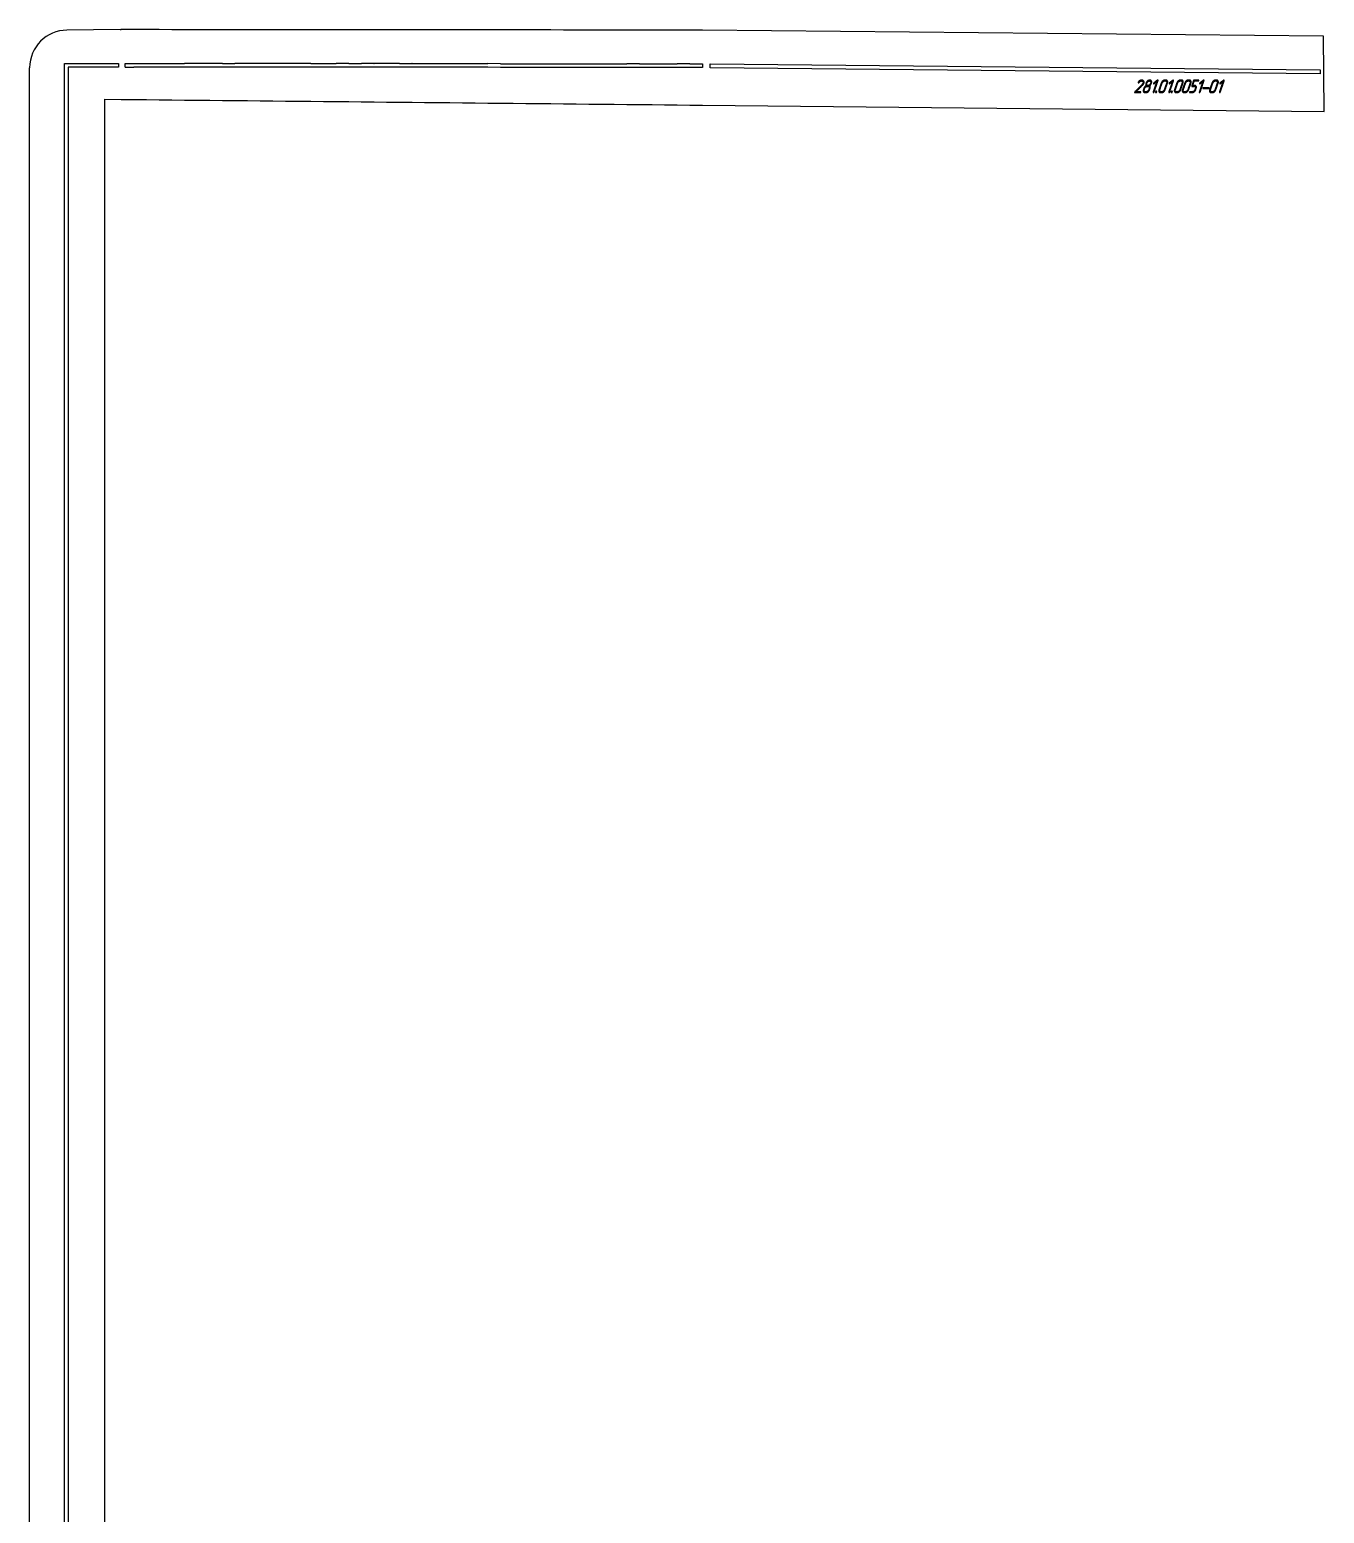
# Model space of a CAD drawing. Header units: millimetres. Extents: x 1096 to 2155, y -99 to 2271.
# Drawn here: x 1096 to 2130, y 1086 to 2271 of the extents above; entities that cross this region are included whole.
import ezdxf

# ---------------------------------------------------------------- set-up
doc = ezdxf.new("R2010")
doc.units = ezdxf.units.MM
doc.linetypes.add('K5LT_BASIC', pattern=[0])
doc.layers.add('Engraving', color=7, linetype='Continuous')

msp = doc.modelspace()

# ---------------------------------------------------------------- linework, layer by layer
at = {"color": 143, "linetype": 'K5LT_BASIC', "lineweight": 25, "true_color": 0x33acca}
for p, q in [((1168.4, 2270.6), (1125.7, 2270.2)), ((1168.4, 2270.6), (1169.1, 2270.6)), ((1169.1, 2270.6), (1169.2, 2270.6)), ((1169.2, 2270.6), (1169.2, 2270.6)), ((1179.2, 2270.6), (1169.2, 2270.6)), ((1179.3, 2270.6), (1179.2, 2270.6)), ((1189.3, 2270.6), (1179.3, 2270.6)), ((1189.4, 2270.6), (1189.3, 2270.6)), ((1199.4, 2270.6), (1189.4, 2270.6)), ((1199.5, 2270.6), (1199.4, 2270.6)), ((1209.5, 2270.5), (1199.5, 2270.6)), ((1209.6, 2270.5), (1209.5, 2270.5)), ((1219.6, 2270.5), (1209.6, 2270.5)), ((1219.7, 2270.5), (1219.6, 2270.5)), ((1229.7, 2270.5), (1219.7, 2270.5)), ((1229.7, 2270.5), (1229.7, 2270.5)), ((1239.8, 2270.5), (1229.7, 2270.5)), ((1239.8, 2270.5), (1239.8, 2270.5)), ((1249.9, 2270.5), (1239.8, 2270.5)), ((1249.9, 2270.5), (1249.9, 2270.5)), ((1260, 2270.5), (1249.9, 2270.5)), ((1270.1, 2270.5), (1260, 2270.5)), ((1260, 2270.5), (1260, 2270.5)), ((1280.2, 2270.5), (1270.1, 2270.5)), ((1270.1, 2270.5), (1270.1, 2270.5)), ((1290.3, 2270.5), (1280.2, 2270.5)), ((1280.2, 2270.5), (1280.2, 2270.5)), ((1300.4, 2270.5), (1290.3, 2270.5)), ((1290.3, 2270.5), (1290.3, 2270.5)), ((1300.4, 2270.5), (1300.4, 2270.5)), ((1310.5, 2270.5), (1300.4, 2270.5)), ((1320.5, 2270.5), (1310.5, 2270.5)), ((1310.5, 2270.5), (1310.5, 2270.5)), ((1320.6, 2270.5), (1320.5, 2270.5)), ((1330.6, 2270.5), (1320.6, 2270.5)), ((1330.7, 2270.5), (1330.6, 2270.5)), ((1340.7, 2270.5), (1330.7, 2270.5)), ((1340.8, 2270.5), (1340.7, 2270.5)), ((1350.8, 2270.5), (1340.8, 2270.5)), ((1350.9, 2270.5), (1350.8, 2270.5)), ((1360.9, 2270.5), (1350.9, 2270.5)), ((1361, 2270.5), (1360.9, 2270.5)), ((1371, 2270.4), (1361, 2270.5)), ((1371.1, 2270.4), (1371, 2270.4)), ((1381.1, 2270.4), (1371.1, 2270.4)), ((1381.2, 2270.4), (1381.1, 2270.4)), ((1391.2, 2270.4), (1381.2, 2270.4)), ((1391.3, 2270.4), (1391.2, 2270.4)), ((1401.3, 2270.4), (1391.3, 2270.4)), ((1401.4, 2270.4), (1401.3, 2270.4)), ((1411.4, 2270.4), (1401.4, 2270.4)), ((1421.5, 2270.4), (1411.4, 2270.4)), ((1411.4, 2270.4), (1411.4, 2270.4)), ((1421.5, 2270.4), (1421.5, 2270.4)), ((1431.6, 2270.4), (1421.5, 2270.4)), ((1441.7, 2270.4), (1431.6, 2270.4)), ((1431.6, 2270.4), (1431.6, 2270.4)), ((1441.7, 2270.4), (1441.7, 2270.4)), ((1451.8, 2270.4), (1441.7, 2270.4)), ((1451.8, 2270.4), (1451.8, 2270.4)), ((1461.9, 2270.4), (1451.8, 2270.4)), ((1472, 2270.4), (1461.9, 2270.4)), ((1461.9, 2270.4), (1461.9, 2270.4)), ((1472, 2270.4), (1472, 2270.4)), ((1482.1, 2270.4), (1472, 2270.4)), ((1482.1, 2270.4), (1482.1, 2270.4)), ((1492.2, 2270.4), (1482.1, 2270.4)), ((1492.2, 2270.4), (1492.2, 2270.4)), ((1502.3, 2270.4), (1492.2, 2270.4)), ((1512.3, 2270.4), (1502.3, 2270.4)), ((1502.3, 2270.4), (1502.3, 2270.4)), ((1512.4, 2270.4), (1512.3, 2270.4)), ((1522.4, 2270.3), (1512.4, 2270.4)), ((1522.5, 2270.3), (1522.4, 2270.3)), ((1532.5, 2270.3), (1522.5, 2270.3)), ((1532.6, 2270.3), (1532.5, 2270.3)), ((1542.6, 2270.3), (1532.6, 2270.3)), ((1542.7, 2270.3), (1542.6, 2270.3)), ((1552.7, 2270.3), (1542.7, 2270.3)), ((1552.8, 2270.3), (1552.7, 2270.3)), ((1562.8, 2270.3), (1552.8, 2270.3)), ((1562.9, 2270.3), (1562.8, 2270.3)), ((1572.9, 2270.3), (1562.9, 2270.3)), ((1573, 2270.3), (1572.9, 2270.3)), ((1583, 2270.3), (1573, 2270.3)), ((1583.1, 2270.3), (1583, 2270.3)), ((1593.1, 2270.3), (1583.1, 2270.3)), ((1603.2, 2270.3), (1593.1, 2270.3)), ((1593.1, 2270.3), (1593.1, 2270.3)), ((1613.3, 2270.3), (1603.2, 2270.3)), ((1603.2, 2270.3), (1603.2, 2270.3)), ((1623.4, 2270.3), (1613.3, 2270.3)), ((1613.3, 2270.3), (1613.3, 2270.3)), ((1633.5, 2270.3), (1623.4, 2270.3)), ((1623.4, 2270.3), (1623.4, 2270.3)), ((1633.5, 2270.3), (1633.5, 2270.3)), ((1633.5, 2270.3), (1633.5, 2270.3)), ((2129.4, 2265.3), (1633.5, 2270.3)), ((2129.8, 2235.3), (2129.4, 2265.3)), ((1096, -68.3), (1096, 2240.2)), ((2130.1, 2205.3), (2129.8, 2235.3)), ((1156, -33.8), (1156, 2215)), ((1156, 2215), (1169.1, 2214.9)), ((1169.1, 2214.9), (1169.2, 2214.9)), ((1169.2, 2214.9), (1179.2, 2214.8)), ((1179.2, 2214.8), (1179.3, 2214.8)), ((1179.3, 2214.8), (1189.3, 2214.7)), ((1189.3, 2214.7), (1189.4, 2214.7)), ((1189.4, 2214.7), (1199.4, 2214.6)), ((1199.4, 2214.6), (1199.5, 2214.6)), ((1199.5, 2214.6), (1209.5, 2214.5)), ((1209.5, 2214.5), (1209.6, 2214.5)), ((1209.6, 2214.5), (1219.6, 2214.4)), ((1219.6, 2214.4), (1219.7, 2214.4)), ((1219.7, 2214.4), (1229.7, 2214.3)), ((1229.7, 2214.3), (1229.7, 2214.3)), ((1229.7, 2214.3), (1239.8, 2214.2)), ((1239.8, 2214.2), (1249.9, 2214.1)), ((1239.8, 2214.2), (1239.8, 2214.2)), ((1249.9, 2214.1), (1249.9, 2214.1)), ((1249.9, 2214.1), (1260, 2214)), ((1260, 2214), (1270.1, 2213.9)), ((1260, 2214), (1260, 2214)), ((1270.1, 2213.9), (1270.1, 2213.9)), ((1270.1, 2213.9), (1280.2, 2213.8)), ((1280.2, 2213.8), (1280.2, 2213.8)), ((1280.2, 2213.8), (1290.3, 2213.7)), ((1290.3, 2213.7), (1290.3, 2213.7)), ((1290.3, 2213.7), (1300.4, 2213.6)), ((1300.4, 2213.6), (1310.5, 2213.5)), ((1300.4, 2213.6), (1300.4, 2213.6)), ((1310.5, 2213.5), (1310.5, 2213.5)), ((1310.5, 2213.5), (1320.5, 2213.4)), ((1320.5, 2213.4), (1320.6, 2213.4)), ((1320.6, 2213.4), (1330.6, 2213.3)), ((1330.6, 2213.3), (1330.7, 2213.3)), ((1330.7, 2213.3), (1340.7, 2213.2)), ((1340.7, 2213.2), (1340.8, 2213.2)), ((1340.8, 2213.2), (1350.8, 2213.1)), ((1350.8, 2213.1), (1350.9, 2213.1)), ((1350.9, 2213.1), (1360.9, 2213)), ((1360.9, 2213), (1361, 2213)), ((1361, 2213), (1371, 2212.9)), ((1371, 2212.9), (1371.1, 2212.9)), ((1371.1, 2212.9), (1381.1, 2212.8)), ((1381.1, 2212.8), (1381.2, 2212.8)), ((1381.2, 2212.8), (1391.2, 2212.7)), ((1391.2, 2212.7), (1391.3, 2212.7)), ((1391.3, 2212.7), (1401.3, 2212.6)), ((1401.3, 2212.6), (1401.4, 2212.6)), ((1401.4, 2212.6), (1411.4, 2212.5)), ((1411.4, 2212.5), (1421.5, 2212.4)), ((1411.4, 2212.5), (1411.4, 2212.5)), ((1421.5, 2212.4), (1431.6, 2212.3)), ((1421.5, 2212.4), (1421.5, 2212.4)), ((1431.6, 2212.3), (1441.7, 2212.2)), ((1431.6, 2212.3), (1431.6, 2212.3)), ((1441.7, 2212.2), (1451.8, 2212.1)), ((1441.7, 2212.2), (1441.7, 2212.2)), ((1451.8, 2212.1), (1451.8, 2212.1)), ((1451.8, 2212.1), (1461.9, 2212)), ((1461.9, 2212), (1472, 2211.9)), ((1461.9, 2212), (1461.9, 2212)), ((1472, 2211.9), (1482.1, 2211.8)), ((1472, 2211.9), (1472, 2211.9)), ((1482.1, 2211.8), (1492.2, 2211.7)), ((1482.1, 2211.8), (1482.1, 2211.8)), ((1492.2, 2211.7), (1492.2, 2211.7)), ((1492.2, 2211.7), (1502.3, 2211.6)), ((1502.3, 2211.6), (1512.3, 2211.5)), ((1502.3, 2211.6), (1502.3, 2211.6)), ((1512.3, 2211.5), (1512.4, 2211.5)), ((1512.4, 2211.5), (1522.4, 2211.4)), ((1522.4, 2211.4), (1522.5, 2211.4)), ((1522.5, 2211.4), (1532.5, 2211.3)), ((1532.5, 2211.3), (1532.6, 2211.3)), ((1532.6, 2211.3), (1542.6, 2211.2)), ((1542.6, 2211.2), (1542.7, 2211.2)), ((1542.7, 2211.2), (1552.7, 2211.1)), ((1552.7, 2211.1), (1552.8, 2211.1)), ((1552.8, 2211.1), (1562.8, 2211)), ((1562.8, 2211), (1562.9, 2211)), ((1562.9, 2211), (1572.9, 2210.9)), ((1572.9, 2210.9), (1573, 2210.9)), ((1573, 2210.9), (1583, 2210.8)), ((1583, 2210.8), (1583.1, 2210.8)), ((1583.1, 2210.8), (1593.1, 2210.7)), ((1593.1, 2210.7), (1593.1, 2210.7)), ((1593.1, 2210.7), (1603.2, 2210.6)), ((1603.2, 2210.6), (1603.2, 2210.6)), ((1603.2, 2210.6), (1613.3, 2210.5)), ((1613.3, 2210.5), (1613.3, 2210.5)), ((1613.3, 2210.5), (1623.4, 2210.4)), ((1623.4, 2210.4), (1633.5, 2210.3)), ((1623.4, 2210.4), (1623.4, 2210.4)), ((1633.5, 2210.3), (2130.1, 2205.3)), ((1633.5, 2210.3), (1633.5, 2210.3))]:
    msp.add_line(p, q, dxfattribs=at)
msp.add_ellipse((1126, 2240.2), major_axis=(0, 30), ratio=0.999997, start_param=0.008639, end_param=1.570796, dxfattribs=at)
at = {"layer": 'Engraving', "color": 143, "linetype": 'K5LT_BASIC', "lineweight": 25, "true_color": 0x33acca}
for p, q in [((1123.7, -71.7), (1123.7, 2243.6)), ((1123.7, 2243.6), (1167, 2243.5)), ((1167, 2240.5), (1126.7, 2240.6)), ((1126.7, 2240.6), (1126.7, -68.2)), ((1167, 2243.5), (1167, 2240.5)), ((1172.3, 2240.6), (1172.3, 2243.6)), ((1172.3, 2243.6), (1179.2, 2243.6)), ((1172.3, 2240.6), (1179.2, 2240.6)), ((1179.2, 2243.6), (1179.3, 2243.6)), ((1179.3, 2240.6), (1179.2, 2240.6)), ((1179.3, 2243.6), (1189.3, 2243.6)), ((1189.3, 2240.6), (1179.3, 2240.6)), ((1189.4, 2243.6), (1189.3, 2243.6)), ((1189.4, 2240.6), (1189.3, 2240.6)), ((1189.4, 2243.6), (1199.4, 2243.5)), ((1199.4, 2240.5), (1189.4, 2240.6)), ((1199.5, 2243.5), (1199.4, 2243.5)), ((1199.5, 2240.5), (1199.4, 2240.5)), ((1199.5, 2243.5), (1209.5, 2243.5)), ((1209.5, 2240.5), (1199.5, 2240.5)), ((1209.5, 2243.5), (1209.6, 2243.5)), ((1209.6, 2240.5), (1209.5, 2240.5)), ((1209.6, 2243.5), (1219.6, 2243.5)), ((1219.6, 2240.5), (1209.6, 2240.5)), ((1219.6, 2243.5), (1219.7, 2243.5)), ((1219.7, 2240.5), (1219.6, 2240.5)), ((1229.7, 2243.5), (1219.7, 2243.5)), ((1229.7, 2240.5), (1219.7, 2240.5)), ((1239.8, 2243.5), (1229.7, 2243.5)), ((1239.8, 2240.5), (1229.7, 2240.5)), ((1229.7, 2240.5), (1229.7, 2240.5)), ((1249.9, 2243.5), (1239.8, 2243.5)), ((1239.8, 2240.5), (1239.8, 2240.5)), ((1249.9, 2240.5), (1239.8, 2240.5)), ((1249.9, 2243.5), (1260, 2243.5)), ((1249.9, 2243.5), (1249.9, 2243.5)), ((1260, 2240.5), (1249.9, 2240.5)), ((1249.9, 2240.5), (1249.9, 2240.5)), ((1270.1, 2243.5), (1260, 2243.5)), ((1260, 2243.5), (1260, 2243.5)), ((1270.1, 2240.5), (1260, 2240.5)), ((1260, 2240.5), (1260, 2240.5)), ((1270.1, 2243.5), (1270.1, 2243.5)), ((1280.2, 2243.5), (1270.1, 2243.5)), ((1270.1, 2240.5), (1270.1, 2240.5)), ((1280.2, 2240.5), (1270.1, 2240.5)), ((1290.3, 2243.5), (1280.2, 2243.5)), ((1280.2, 2243.5), (1280.2, 2243.5)), ((1290.3, 2240.5), (1280.2, 2240.5)), ((1280.2, 2240.5), (1280.2, 2240.5)), ((1300.4, 2243.5), (1290.3, 2243.5)), ((1300.4, 2240.5), (1290.3, 2240.5)), ((1290.3, 2240.5), (1290.3, 2240.5)), ((1310.5, 2243.5), (1300.4, 2243.5)), ((1310.5, 2240.5), (1300.4, 2240.5)), ((1300.4, 2240.5), (1300.4, 2240.5)), ((1320.5, 2243.5), (1310.5, 2243.5)), ((1320.5, 2240.5), (1310.5, 2240.5)), ((1310.5, 2240.5), (1310.5, 2240.5)), ((1320.5, 2243.5), (1320.6, 2243.5)), ((1320.6, 2240.5), (1320.5, 2240.5)), ((1320.6, 2243.5), (1330.6, 2243.5)), ((1330.6, 2240.5), (1320.6, 2240.5)), ((1330.6, 2243.5), (1340.8, 2243.5)), ((1330.7, 2240.5), (1330.6, 2240.5)), ((1340.7, 2240.5), (1330.7, 2240.5)), ((1340.8, 2240.5), (1340.7, 2240.5)), ((1350.9, 2243.5), (1340.8, 2243.5)), ((1350.8, 2240.5), (1340.8, 2240.5)), ((1350.9, 2240.5), (1350.8, 2240.5)), ((1350.9, 2243.5), (1361, 2243.5)), ((1360.9, 2240.5), (1350.9, 2240.5)), ((1361, 2240.5), (1360.9, 2240.5)), ((1371, 2243.5), (1361, 2243.5)), ((1371, 2240.5), (1361, 2240.5)), ((1371, 2243.5), (1371.1, 2243.5)), ((1371.1, 2240.5), (1371, 2240.5)), ((1381.1, 2243.5), (1371.1, 2243.5)), ((1381.1, 2240.5), (1371.1, 2240.5)), ((1391.2, 2243.5), (1381.1, 2243.5)), ((1381.2, 2240.5), (1381.1, 2240.5)), ((1391.2, 2240.5), (1381.2, 2240.5)), ((1391.3, 2243.5), (1391.2, 2243.5)), ((1391.3, 2240.5), (1391.2, 2240.5)), ((1391.3, 2243.5), (1401.3, 2243.5)), ((1401.3, 2240.5), (1391.3, 2240.5)), ((1401.4, 2243.5), (1401.3, 2243.5)), ((1401.4, 2240.5), (1401.3, 2240.5)), ((1401.4, 2243.5), (1411.4, 2243.5)), ((1411.4, 2240.5), (1401.4, 2240.5)), ((1411.4, 2243.5), (1421.5, 2243.5)), ((1411.4, 2243.5), (1411.4, 2243.5)), ((1411.4, 2240.5), (1411.4, 2240.5)), ((1421.5, 2240.5), (1411.4, 2240.5)), ((1421.5, 2243.5), (1431.6, 2243.5)), ((1421.5, 2243.5), (1421.5, 2243.5)), ((1421.5, 2240.5), (1421.5, 2240.5)), ((1431.6, 2240.5), (1421.5, 2240.5)), ((1431.6, 2243.5), (1441.7, 2243.5)), ((1431.6, 2243.5), (1431.6, 2243.5)), ((1441.7, 2240.5), (1431.6, 2240.5)), ((1431.6, 2240.5), (1431.6, 2240.5)), ((1441.7, 2243.5), (1451.8, 2243.5)), ((1441.7, 2243.5), (1441.7, 2243.5)), ((1441.7, 2240.5), (1441.7, 2240.5)), ((1451.8, 2240.5), (1441.7, 2240.5)), ((1451.8, 2243.5), (1461.9, 2243.5)), ((1451.8, 2243.5), (1451.8, 2243.5)), ((1461.9, 2240.5), (1451.8, 2240.5)), ((1451.8, 2240.5), (1451.8, 2240.5)), ((1472, 2243.4), (1461.9, 2243.5)), ((1461.9, 2243.5), (1461.9, 2243.5)), ((1472, 2240.4), (1461.9, 2240.5)), ((1461.9, 2240.5), (1461.9, 2240.5)), ((1472, 2243.4), (1482.1, 2243.4)), ((1482.1, 2240.4), (1472, 2240.4)), ((1472, 2240.4), (1472, 2240.4)), ((1482.1, 2243.4), (1492.2, 2243.4)), ((1482.1, 2243.4), (1482.1, 2243.4)), ((1482.1, 2240.4), (1482.1, 2240.4)), ((1492.2, 2240.4), (1482.1, 2240.4)), ((1492.2, 2243.4), (1502.3, 2243.4)), ((1492.2, 2243.4), (1492.2, 2243.4)), ((1492.2, 2240.4), (1492.2, 2240.4)), ((1502.3, 2240.4), (1492.2, 2240.4)), ((1502.3, 2243.4), (1512.3, 2243.4)), ((1502.3, 2243.4), (1502.3, 2243.4)), ((1512.3, 2240.4), (1502.3, 2240.4)), ((1502.3, 2240.4), (1502.3, 2240.4)), ((1512.4, 2243.4), (1512.3, 2243.4)), ((1512.4, 2240.4), (1512.3, 2240.4)), ((1512.4, 2243.4), (1522.4, 2243.4)), ((1522.4, 2240.4), (1512.4, 2240.4)), ((1522.4, 2243.4), (1522.5, 2243.4)), ((1522.5, 2240.4), (1522.4, 2240.4)), ((1522.5, 2243.4), (1532.5, 2243.4)), ((1532.5, 2240.4), (1522.5, 2240.4)), ((1532.6, 2243.4), (1532.5, 2243.4)), ((1532.6, 2240.4), (1532.5, 2240.4)), ((1532.6, 2243.4), (1542.6, 2243.4)), ((1542.6, 2240.4), (1532.6, 2240.4)), ((1542.7, 2243.4), (1542.6, 2243.4)), ((1542.7, 2240.4), (1542.6, 2240.4)), ((1542.7, 2243.4), (1552.7, 2243.4)), ((1552.7, 2240.4), (1542.7, 2240.4)), ((1552.8, 2243.4), (1552.7, 2243.4)), ((1552.8, 2240.4), (1552.7, 2240.4)), ((1552.8, 2243.4), (1562.8, 2243.4)), ((1562.8, 2240.4), (1552.8, 2240.4)), ((1562.9, 2243.4), (1562.8, 2243.4)), ((1562.9, 2240.4), (1562.8, 2240.4)), ((1562.9, 2243.4), (1572.9, 2243.4)), ((1572.9, 2240.4), (1562.9, 2240.4)), ((1573, 2243.4), (1572.9, 2243.4)), ((1573, 2240.4), (1572.9, 2240.4)), ((1583.1, 2243.4), (1573, 2243.4)), ((1583.1, 2240.4), (1583, 2240.4)), ((1593.1, 2243.4), (1593.1, 2243.4)), ((1593.1, 2240.4), (1593.1, 2240.4)), ((1603.2, 2243.4), (1603.2, 2243.4)), ((1603.2, 2240.4), (1603.2, 2240.4)), ((1623.4, 2243.3), (1613.3, 2243.4)), ((1613.3, 2243.4), (1613.3, 2243.4)), ((1613.3, 2240.4), (1613.3, 2240.4)), ((1623.4, 2243.3), (1623.4, 2243.3)), ((1623.4, 2240.3), (1623.4, 2240.3)), ((1633.5, 2243.3), (1633.5, 2240.3)), ((1639.5, 2240.2), (1639.5, 2243.2)), ((1639.5, 2243.2), (2126.8, 2238.4)), ((2126.8, 2235.4), (1639.5, 2240.2)), ((2126.8, 2238.4), (2126.8, 2235.4))]:
    msp.add_line(p, q, dxfattribs=at)
for points, degree, knots in [([(1583, 2240.4), (1582.9, 2240.4), (1582.6, 2240.4), (1582.1, 2240.4), (1581.6, 2240.4), (1581.2, 2240.4), (1580.7, 2240.4), (1580.1, 2240.4), (1579.4, 2240.4), (1578.6, 2240.4), (1577.8, 2240.4), (1577, 2240.4), (1575.9, 2240.4), (1574.6, 2240.4), (1573.5, 2240.4), (1573, 2240.4)], 3, [0, 0, 0, 0, 0.0329026, 0.0658051, 0.0987077, 0.1316103, 0.1645129, 0.1974154, 0.2632206, 0.3211043, 0.3789881, 0.4368718, 0.4947556, 0.6105231, 0.7262906, 0.7262906, 0.7262906, 0.7262906]), ([(1583.1, 2243.4), (1583.2, 2243.4), (1583.5, 2243.4), (1584.1, 2243.4), (1584.8, 2243.4), (1585.7, 2243.4), (1586.9, 2243.4), (1588.3, 2243.4), (1589.6, 2243.4), (1590.7, 2243.4), (1591.5, 2243.4), (1592.3, 2243.4), (1592.8, 2243.4), (1593.1, 2243.4)], 3, [0, 0, 0, 0, 0.0334168, 0.0668336, 0.1336672, 0.2005009, 0.2673345, 0.3875748, 0.5078152, 0.5679354, 0.6280555, 0.6881757, 0.7482959, 0.7482959, 0.7482959, 0.7482959]), ([(1593.1, 2240.4), (1592.7, 2240.4), (1592, 2240.4), (1590.9, 2240.4), (1589.8, 2240.4), (1588.6, 2240.4), (1587.3, 2240.4), (1586.1, 2240.4), (1585.2, 2240.4), (1584.5, 2240.4), (1583.8, 2240.4), (1583.3, 2240.4), (1583.1, 2240.4)], 3, [0, 0, 0, 0, 0.0801728, 0.1603456, 0.2405184, 0.3206911, 0.4220989, 0.5235067, 0.5742106, 0.6249145, 0.6756184, 0.7263223, 0.7263223, 0.7263223, 0.7263223]), ([(1593.1, 2243.4), (1593.3, 2243.4), (1593.6, 2243.4), (1594, 2243.4), (1594.4, 2243.4), (1594.8, 2243.4), (1595.2, 2243.4), (1595.8, 2243.4), (1596.8, 2243.4), (1597.9, 2243.4), (1599, 2243.4), (1599.7, 2243.4), (1600.3, 2243.4), (1600.7, 2243.4), (1601.1, 2243.4), (1601.5, 2243.4), (1601.9, 2243.4), (1602.4, 2243.4), (1602.8, 2243.4), (1603.1, 2243.4), (1603.2, 2243.4)], 3, [0, 0, 0, 0, 0.0301815, 0.060363, 0.0905446, 0.1207261, 0.1509076, 0.1810891, 0.2414522, 0.3621783, 0.4225413, 0.4829043, 0.5132631, 0.5436218, 0.5739806, 0.6043393, 0.634698, 0.6650568, 0.6954155, 0.7257742, 0.7257742, 0.7257742, 0.7257742]), ([(1603.2, 2240.4), (1603.2, 2240.4), (1603.2, 2240.4), (1603.1, 2240.4), (1603, 2240.4), (1602.9, 2240.4), (1602.6, 2240.4), (1602, 2240.4), (1601.1, 2240.4), (1600.1, 2240.4), (1598.9, 2240.4), (1597.8, 2240.4), (1596.8, 2240.4), (1596.1, 2240.4), (1595.4, 2240.4), (1594.4, 2240.4), (1593.6, 2240.4), (1593.1, 2240.4)], 3, [0, 0, 0, 0, 0.0022703, 0.0045405, 0.009081, 0.0181621, 0.0363242, 0.0726483, 0.1452967, 0.217945, 0.2905934, 0.3939722, 0.4456616, 0.497351, 0.5490404, 0.6007298, 0.7041087, 0.7041087, 0.7041087, 0.7041087]), ([(1603.2, 2243.4), (1603.3, 2243.4), (1603.4, 2243.4), (1603.6, 2243.4), (1604, 2243.4), (1604.6, 2243.4), (1605.2, 2243.4), (1605.7, 2243.4), (1606.1, 2243.4), (1606.7, 2243.4), (1607.4, 2243.4), (1608.1, 2243.4), (1608.9, 2243.4), (1609.9, 2243.4), (1611, 2243.4), (1612.2, 2243.4), (1612.9, 2243.4), (1613.3, 2243.4)], 3, [0, 0, 0, 0, 0.0040647, 0.0224339, 0.0469002, 0.0958327, 0.1447652, 0.1692315, 0.1936977, 0.2421221, 0.2905466, 0.338971, 0.3873954, 0.4665711, 0.5457468, 0.6249224, 0.7040981, 0.7040981, 0.7040981, 0.7040981]), ([(1613.3, 2240.4), (1613.2, 2240.4), (1613, 2240.4), (1612.8, 2240.4), (1612.6, 2240.4), (1612.2, 2240.4), (1611.8, 2240.4), (1611.3, 2240.4), (1610.6, 2240.4), (1609.8, 2240.4), (1609.1, 2240.4), (1608.6, 2240.4), (1607.9, 2240.4), (1607.1, 2240.4), (1606.3, 2240.4), (1605.5, 2240.4), (1604.7, 2240.4), (1603.9, 2240.4), (1603.4, 2240.4), (1603.2, 2240.4)], 3, [0, 0, 0, 0, 0.0173998, 0.0347995, 0.0521993, 0.069599, 0.1043986, 0.1391981, 0.1971973, 0.2551965, 0.3131957, 0.3421953, 0.3711949, 0.4599568, 0.5043377, 0.5487186, 0.6374805, 0.6818614, 0.7262423, 0.7262423, 0.7262423, 0.7262423]), ([(1623.4, 2240.3), (1623.4, 2240.3), (1623.3, 2240.3), (1623.2, 2240.3), (1623.2, 2240.3), (1623.1, 2240.3), (1623, 2240.3), (1622.8, 2240.3), (1622.6, 2240.3), (1622.3, 2240.3), (1621.9, 2240.3), (1621.5, 2240.3), (1621.1, 2240.3), (1620.7, 2240.3), (1620.1, 2240.3), (1619.4, 2240.3), (1618.5, 2240.3), (1617.6, 2240.3), (1616.8, 2240.3), (1615.9, 2240.4), (1615.1, 2240.4), (1614.2, 2240.4), (1613.6, 2240.4), (1613.3, 2240.4)], 3, [0, 0, 0, 0, 0.0051883, 0.0103766, 0.0155649, 0.0207532, 0.0311298, 0.0415063, 0.0570712, 0.0726361, 0.1037659, 0.1348956, 0.1660254, 0.1971551, 0.2282849, 0.290528, 0.352771, 0.4150141, 0.4772571, 0.5395002, 0.6017432, 0.6639863, 0.7262293, 0.7262293, 0.7262293, 0.7262293]), ([(1623.4, 2243.3), (1623.5, 2243.3), (1623.6, 2243.3), (1623.7, 2243.3), (1623.9, 2243.3), (1624.1, 2243.3), (1624.3, 2243.3), (1624.7, 2243.3), (1625, 2243.3), (1625.4, 2243.3), (1625.7, 2243.3), (1626.1, 2243.3), (1626.6, 2243.3), (1627.1, 2243.3), (1627.5, 2243.3), (1628, 2243.3), (1628.4, 2243.3), (1628.9, 2243.3), (1629.3, 2243.3), (1629.8, 2243.3), (1630.2, 2243.3), (1630.7, 2243.3), (1631.1, 2243.3), (1631.4, 2243.3), (1631.7, 2243.3), (1632, 2243.3), (1632.4, 2243.3), (1632.8, 2243.3), (1633.1, 2243.3), (1633.4, 2243.3), (1633.5, 2243.3)], 3, [0, 0, 0, 0, 0.0108363, 0.0216726, 0.0325088, 0.0433451, 0.0650177, 0.0866903, 0.1228112, 0.1408717, 0.1589322, 0.1950531, 0.231174, 0.2634938, 0.2958136, 0.3281334, 0.3604531, 0.3927729, 0.4250927, 0.4574124, 0.4897322, 0.5232434, 0.5567545, 0.5735101, 0.5902657, 0.6237768, 0.6496527, 0.6755286, 0.7014044, 0.7272803, 0.7272803, 0.7272803, 0.7272803]), ([(1633.5, 2240.3), (1633.4, 2240.3), (1633.3, 2240.3), (1633, 2240.3), (1632.7, 2240.3), (1632.4, 2240.3), (1632.2, 2240.3), (1631.9, 2240.3), (1631.7, 2240.3), (1631.4, 2240.3), (1631.1, 2240.3), (1631, 2240.3), (1630.8, 2240.3), (1630.5, 2240.3), (1630.1, 2240.3), (1629.7, 2240.3), (1629.3, 2240.3), (1629, 2240.3), (1628.7, 2240.3), (1628.4, 2240.3), (1628.1, 2240.3), (1627.8, 2240.3), (1627.3, 2240.3), (1626.7, 2240.3), (1626.2, 2240.3), (1625.6, 2240.3), (1625.1, 2240.3), (1624.5, 2240.3), (1624, 2240.3), (1623.6, 2240.3), (1623.4, 2240.3)], 3, [0, 0, 0, 0, 0.0164654, 0.0329308, 0.0658616, 0.082327, 0.0987924, 0.1152578, 0.1317231, 0.1604184, 0.1747661, 0.1891137, 0.2034613, 0.217809, 0.2465042, 0.2900266, 0.3117878, 0.333549, 0.3553102, 0.3770714, 0.3988326, 0.4205938, 0.4616846, 0.5027754, 0.5438662, 0.5849569, 0.6260477, 0.6671385, 0.7082292, 0.74932, 0.74932, 0.74932, 0.74932]), ([(1983.1, 2220.3), (1980.9, 2220.3), (1978.8, 2220.3), (1978.7, 2220.3), (1978.6, 2220.4), (1978.5, 2220.6), (1978.6, 2220.7), (1978.6, 2220.8), (1978.7, 2220.9), (1981.7, 2223.8), (1984.6, 2226.8), (1984.7, 2226.9), (1984.8, 2227.1), (1984.9, 2227.2), (1985, 2227.3), (1985.2, 2227.6), (1985.3, 2227.8), (1985.5, 2228.6), (1985.1, 2229.1), (1985, 2229.3), (1984.7, 2229.4), (1984.4, 2229.6), (1984, 2229.6), (1983.5, 2229.6), (1983, 2229.3), (1982.5, 2229), (1982, 2228.3), (1981.9, 2228.2), (1981.8, 2228.2), (1981.7, 2228.1), (1981.6, 2228.1), (1981.4, 2228.1), (1981.4, 2228.2), (1981.3, 2228.3), (1981.3, 2228.5), (1981.4, 2228.5), (1981.4, 2228.6), (1982, 2229.5), (1982.8, 2229.9), (1983.5, 2230.3), (1984.2, 2230.3), (1985.2, 2230.3), (1985.8, 2229.6), (1986.4, 2228.9), (1986, 2227.8), (1985.9, 2227.5), (1985.7, 2227.2), (1985.5, 2226.8), (1985.1, 2226.4), (1982.4, 2223.7), (1979.7, 2221), (1981.5, 2221), (1983.3, 2221), (1983.4, 2221), (1983.5, 2220.9), (1983.6, 2220.8), (1983.5, 2220.7), (1983.5, 2220.6), (1983.4, 2220.4), (1983.2, 2220.3), (1983.1, 2220.3)], 2, [0, 0, 0, 3.047826, 3.047826, 3.226196, 3.226196, 3.425035, 3.425035, 3.570989, 3.570989, 9.561221, 9.561221, 9.825724, 9.825724, 10.050668, 10.050668, 10.473601, 10.473601, 11.396415, 11.396415, 11.832946, 11.832946, 12.317549, 12.317549, 13.072233, 13.072233, 14.062635, 14.062635, 14.240973, 14.240973, 14.40613, 14.40613, 14.588981, 14.588981, 14.779051, 14.779051, 14.881829, 14.881829, 16.249197, 16.249197, 17.325971, 17.325971, 18.610175, 18.610175, 19.935785, 19.935785, 20.483021, 20.483021, 21.195978, 21.195978, 26.62229, 26.62229, 29.191003, 29.191003, 29.365522, 29.365522, 29.547183, 29.547183, 29.763638, 29.763638, 30, 30, 30]), ([(1990.5, 2222.5), (1990.2, 2221.6), (1989.4, 2220.9), (1988.5, 2220.3), (1987.6, 2220.3), (1987.3, 2220.3), (1986.9, 2220.3), (1986.1, 2220.3), (1985.7, 2220.9), (1985.2, 2221.6), (1985.5, 2222.5), (1985.8, 2223.2), (1986, 2223.9), (1986.2, 2224.4), (1986.7, 2224.9), (1987.1, 2225.4), (1987.8, 2225.8), (1987.5, 2226.1), (1987.5, 2226.5), (1987.4, 2226.9), (1987.6, 2227.4), (1987.7, 2227.8), (1987.8, 2228.2), (1988.1, 2229), (1988.9, 2229.7), (1989.4, 2230), (1989.8, 2230.1), (1990, 2230.2), (1990.2, 2230.2), (1990.3, 2230.3), (1990.4, 2230.3), (1990.6, 2230.3), (1990.7, 2230.3), (1991.5, 2230.3), (1992, 2229.7), (1992.2, 2229.4), (1992.2, 2229), (1992.2, 2228.8), (1992.2, 2228.6), (1992.2, 2228.5), (1992.2, 2228.4), (1992.1, 2228.3), (1992.1, 2228.1), (1992, 2227.8), (1991.8, 2227.4), (1991.7, 2226.9), (1991.3, 2226.5), (1991, 2226.1), (1990.5, 2225.8), (1990.9, 2225.5), (1991, 2225), (1991.2, 2224.5), (1991, 2223.9), (1990.7, 2223.2), (1990.5, 2222.5)], 2, [0, 0, 0, 1.873598, 1.873598, 3.69261, 3.69261, 4.386884, 4.386884, 5.818535, 5.818535, 7.364988, 7.364988, 8.831065, 8.831065, 10.043454, 10.043454, 11.431214, 11.431214, 12.22177, 12.22177, 13.14885, 13.14885, 13.899491, 13.899491, 15.762312, 15.762312, 16.708293, 16.708293, 17.125443, 17.125443, 17.362221, 17.362221, 17.577677, 17.577677, 19.055802, 19.055802, 19.771228, 19.771228, 20.139764, 20.139764, 20.365597, 20.365597, 20.592941, 20.592941, 21.340886, 21.340886, 22.373032, 22.373032, 23.469845, 23.469845, 24.415003, 24.415003, 25.533412, 25.533412, 27, 27, 27]), ([(1991.1, 2227.4), (1991.2, 2227.8), (1991.4, 2228.1), (1991.6, 2228.7), (1991.3, 2229.2), (1991, 2229.6), (1990.4, 2229.6), (1989.8, 2229.6), (1989.3, 2229.2), (1988.7, 2228.7), (1988.5, 2228.1), (1988.4, 2227.8), (1988.3, 2227.4), (1988.1, 2226.8), (1988.4, 2226.4), (1988.6, 2226), (1989.2, 2226), (1989.8, 2226), (1990.4, 2226.4), (1990.9, 2226.8), (1991.1, 2227.4)], 2, [0, 0, 0, 0.718951, 0.718951, 1.697337, 1.697337, 2.634709, 2.634709, 3.797866, 3.797866, 5.000561, 5.000561, 5.719512, 5.719512, 6.697901, 6.697901, 7.635273, 7.635273, 8.789173, 8.789173, 10, 10, 10]), ([(1994.1, 2220.7), (1994.1, 2220.5), (1993.9, 2220.4), (1993.8, 2220.3), (1993.6, 2220.3), (1993.6, 2220.3), (1993.4, 2220.4), (1993.3, 2220.5), (1993.4, 2220.7), (1994.8, 2224.9), (1996.3, 2229.1), (1995.2, 2228.3), (1994.2, 2227.5), (1994.1, 2227.4), (1993.9, 2227.4), (1993.8, 2227.4), (1993.7, 2227.5), (1993.6, 2227.6), (1993.7, 2227.8), (1993.7, 2227.9), (1993.9, 2228), (1995.3, 2229.1), (1996.7, 2230.2), (1996.9, 2230.3), (1997, 2230.3), (1997.2, 2230.3), (1997.2, 2230.2), (1997.3, 2230.1), (1997.3, 2229.9), (1995.7, 2225.3), (1994.1, 2220.7)], 2, [0, 0, 0, 0.181151, 0.181151, 0.343934, 0.343934, 0.472146, 0.472146, 0.625059, 0.625059, 5.39951, 5.39951, 6.773407, 6.773407, 6.936544, 6.936544, 7.074093, 7.074093, 7.217588, 7.217588, 7.383484, 7.383484, 9.302301, 9.302301, 9.462957, 9.462957, 9.596849, 9.596849, 9.739807, 9.739807, 15, 15, 15]), ([(2002.9, 2222.5), (2002.6, 2221.6), (2001.8, 2221), (2001, 2220.3), (2000.1, 2220.3), (1999.7, 2220.3), (1999.4, 2220.3), (1998.6, 2220.3), (1998.1, 2220.9), (1997.7, 2221.6), (1998, 2222.5), (1998.9, 2225.3), (1999.9, 2228.1), (2000.2, 2229), (2001, 2229.6), (2001.9, 2230.3), (2002.7, 2230.3), (2003.1, 2230.3), (2003.5, 2230.3), (2004.3, 2230.3), (2004.8, 2229.7), (2005.2, 2229), (2004.9, 2228.1), (2003.9, 2225.3), (2002.9, 2222.5)], 2, [0, 0, 0, 0.846521, 0.846521, 1.674424, 1.674424, 1.989042, 1.989042, 2.637777, 2.637777, 3.338641, 3.338641, 5.996422, 5.996422, 6.83575, 6.83575, 7.667338, 7.667338, 7.981955, 7.981955, 8.645972, 8.645972, 9.342219, 9.342219, 12, 12, 12]), ([(2002.2, 2222.5), (2003.2, 2225.3), (2004.2, 2228.1), (2004.4, 2228.7), (2004.1, 2229.1), (2003.8, 2229.6), (2003.2, 2229.6), (2002.9, 2229.6), (2002.5, 2229.6), (2001.9, 2229.6), (2001.4, 2229.1), (2000.8, 2228.7), (2000.6, 2228.1), (1999.6, 2225.3), (1998.7, 2222.5), (1998.5, 2221.9), (1998.8, 2221.5), (1999.1, 2221), (1999.6, 2221), (2000, 2221), (2000.3, 2221), (2000.9, 2221), (2001.5, 2221.4), (2002, 2221.8), (2002.2, 2222.5)], 2, [0, 0, 0, 3.194824, 3.194824, 3.749556, 3.749556, 4.284872, 4.284872, 4.662943, 4.662943, 5.32312, 5.32312, 6.003067, 6.003067, 9.197891, 9.197891, 9.751896, 9.751896, 10.278148, 10.278148, 10.656218, 10.656218, 11.310094, 11.310094, 12, 12, 12]), ([(2006.6, 2220.7), (2006.5, 2220.5), (2006.4, 2220.4), (2006.2, 2220.3), (2006.1, 2220.3), (2006, 2220.3), (2005.9, 2220.4), (2005.8, 2220.5), (2005.8, 2220.7), (2007.3, 2224.9), (2008.7, 2229.1), (2007.7, 2228.3), (2006.6, 2227.5), (2006.5, 2227.4), (2006.4, 2227.4), (2006.2, 2227.4), (2006.2, 2227.5), (2006.1, 2227.6), (2006.1, 2227.8), (2006.2, 2227.9), (2006.3, 2228), (2007.7, 2229.1), (2009.2, 2230.2), (2009.3, 2230.3), (2009.4, 2230.3), (2009.6, 2230.3), (2009.7, 2230.2), (2009.7, 2230.1), (2009.7, 2229.9), (2008.1, 2225.3), (2006.6, 2220.7)], 2, [0, 0, 0, 0.181151, 0.181151, 0.343934, 0.343934, 0.472146, 0.472146, 0.625059, 0.625059, 5.39951, 5.39951, 6.773407, 6.773407, 6.936544, 6.936544, 7.074093, 7.074093, 7.217588, 7.217588, 7.383484, 7.383484, 9.302301, 9.302301, 9.462957, 9.462957, 9.596849, 9.596849, 9.739807, 9.739807, 15, 15, 15]), ([(2015.4, 2222.5), (2015.1, 2221.6), (2014.2, 2221), (2013.4, 2220.3), (2012.5, 2220.3), (2012.2, 2220.3), (2011.8, 2220.3), (2011, 2220.3), (2010.5, 2220.9), (2010.1, 2221.6), (2010.4, 2222.5), (2011.4, 2225.3), (2012.3, 2228.1), (2012.6, 2229), (2013.5, 2229.6), (2014.3, 2230.3), (2015.2, 2230.3), (2015.5, 2230.3), (2015.9, 2230.3), (2016.8, 2230.3), (2017.2, 2229.7), (2017.6, 2229), (2017.3, 2228.1), (2016.3, 2225.3), (2015.4, 2222.5)], 2, [0, 0, 0, 0.846521, 0.846521, 1.674424, 1.674424, 1.989042, 1.989042, 2.637777, 2.637777, 3.338641, 3.338641, 5.996422, 5.996422, 6.83575, 6.83575, 7.667338, 7.667338, 7.981955, 7.981955, 8.645972, 8.645972, 9.342219, 9.342219, 12, 12, 12]), ([(2014.7, 2222.5), (2015.6, 2225.3), (2016.6, 2228.1), (2016.8, 2228.7), (2016.5, 2229.1), (2016.2, 2229.6), (2015.7, 2229.6), (2015.3, 2229.6), (2014.9, 2229.6), (2014.4, 2229.6), (2013.8, 2229.1), (2013.2, 2228.7), (2013, 2228.1), (2012.1, 2225.3), (2011.1, 2222.5), (2010.9, 2221.9), (2011.2, 2221.5), (2011.5, 2221), (2012, 2221), (2012.4, 2221), (2012.8, 2221), (2013.3, 2221), (2013.9, 2221.4), (2014.5, 2221.8), (2014.7, 2222.5)], 2, [0, 0, 0, 3.194824, 3.194824, 3.749556, 3.749556, 4.284872, 4.284872, 4.662943, 4.662943, 5.32312, 5.32312, 6.003067, 6.003067, 9.197891, 9.197891, 9.751896, 9.751896, 10.278148, 10.278148, 10.656218, 10.656218, 11.310094, 11.310094, 12, 12, 12]), ([(2021.7, 2222.5), (2021.4, 2221.6), (2020.6, 2221), (2019.8, 2220.3), (2018.9, 2220.3), (2018.5, 2220.3), (2018.2, 2220.3), (2017.3, 2220.3), (2016.9, 2220.9), (2016.4, 2221.6), (2016.7, 2222.5), (2017.7, 2225.3), (2018.7, 2228.1), (2019, 2229), (2019.8, 2229.6), (2020.6, 2230.3), (2021.5, 2230.3), (2021.9, 2230.3), (2022.2, 2230.3), (2023.1, 2230.3), (2023.5, 2229.7), (2024, 2229), (2023.7, 2228.1), (2022.7, 2225.3), (2021.7, 2222.5)], 2, [0, 0, 0, 0.846521, 0.846521, 1.674424, 1.674424, 1.989042, 1.989042, 2.637777, 2.637777, 3.338641, 3.338641, 5.996422, 5.996422, 6.83575, 6.83575, 7.667338, 7.667338, 7.981955, 7.981955, 8.645972, 8.645972, 9.342219, 9.342219, 12, 12, 12]), ([(2021, 2222.5), (2022, 2225.3), (2022.9, 2228.1), (2023.1, 2228.7), (2022.9, 2229.1), (2022.6, 2229.6), (2022, 2229.6), (2021.6, 2229.6), (2021.3, 2229.6), (2020.7, 2229.6), (2020.1, 2229.1), (2019.6, 2228.7), (2019.4, 2228.1), (2018.4, 2225.3), (2017.5, 2222.5), (2017.3, 2221.9), (2017.5, 2221.5), (2017.8, 2221), (2018.4, 2221), (2018.8, 2221), (2019.1, 2221), (2019.7, 2221), (2020.2, 2221.4), (2020.8, 2221.8), (2021, 2222.5)], 2, [0, 0, 0, 3.194824, 3.194824, 3.749556, 3.749556, 4.284872, 4.284872, 4.662943, 4.662943, 5.32312, 5.32312, 6.003067, 6.003067, 9.197891, 9.197891, 9.751896, 9.751896, 10.278148, 10.278148, 10.656218, 10.656218, 11.310094, 11.310094, 12, 12, 12]), ([(2027.4, 2222.5), (2027.1, 2221.6), (2026.2, 2221), (2025.4, 2220.3), (2024.5, 2220.3), (2023.6, 2220.3), (2022.7, 2220.3), (2022.6, 2220.3), (2022.5, 2220.4), (2022.4, 2220.5), (2022.5, 2220.7), (2022.5, 2220.8), (2022.7, 2220.9), (2022.8, 2221), (2023, 2221), (2023.9, 2221), (2024.8, 2221), (2025.3, 2221), (2025.9, 2221.4), (2026.4, 2221.9), (2026.6, 2222.5), (2026.9, 2223.2), (2027.1, 2223.9), (2027.3, 2224.5), (2027.1, 2224.9), (2026.8, 2225.3), (2026.2, 2225.3), (2025.3, 2225.3), (2024.4, 2225.3), (2024.1, 2225.3), (2024.2, 2225.6), (2024.9, 2227.8), (2025.6, 2229.9), (2025.8, 2230.3), (2026.1, 2230.3), (2027.9, 2230.3), (2029.7, 2230.3), (2029.8, 2230.3), (2029.9, 2230.2), (2029.9, 2230), (2029.9, 2229.9), (2029.9, 2229.8), (2029.7, 2229.7), (2029.6, 2229.6), (2029.4, 2229.6), (2027.8, 2229.6), (2026.2, 2229.6), (2025.6, 2227.8), (2025, 2226), (2025.7, 2226), (2026.4, 2226), (2027.3, 2226), (2027.7, 2225.4), (2028.1, 2224.8), (2027.8, 2223.9), (2027.6, 2223.2), (2027.4, 2222.5)], 2, [0, 0, 0, 1.351228, 1.351228, 2.662779, 2.662779, 3.922788, 3.922788, 4.107001, 4.107001, 4.292735, 4.292735, 4.485615, 4.485615, 4.734631, 4.734631, 5.994173, 5.994173, 6.866386, 6.866386, 7.769938, 7.769938, 8.830137, 8.830137, 9.565925, 9.565925, 10.270982, 10.270982, 11.530524, 11.530524, 11.910709, 11.910709, 15.09852, 15.09852, 15.55144, 15.55144, 18.061409, 18.061409, 18.233297, 18.233297, 18.412253, 18.412253, 18.625478, 18.625478, 18.858232, 18.858232, 21.116357, 21.116357, 23.772239, 23.772239, 24.780872, 24.780872, 25.83696, 25.83696, 26.939275, 26.939275, 28, 28, 28]), ([(2030.9, 2220.7), (2030.8, 2220.5), (2030.7, 2220.4), (2030.6, 2220.3), (2030.4, 2220.3), (2030.4, 2220.3), (2030.2, 2220.4), (2030.1, 2220.5), (2030.2, 2220.7), (2031.6, 2224.9), (2033, 2229.1), (2032, 2228.3), (2031, 2227.5), (2030.8, 2227.4), (2030.7, 2227.4), (2030.6, 2227.4), (2030.5, 2227.5), (2030.4, 2227.6), (2030.5, 2227.8), (2030.5, 2227.9), (2030.7, 2228), (2032.1, 2229.1), (2033.5, 2230.2), (2033.6, 2230.3), (2033.8, 2230.3), (2033.9, 2230.3), (2034, 2230.2), (2034.1, 2230.1), (2034, 2229.9), (2032.5, 2225.3), (2030.9, 2220.7)], 2, [0, 0, 0, 0.181151, 0.181151, 0.343934, 0.343934, 0.472146, 0.472146, 0.625059, 0.625059, 5.39951, 5.39951, 6.773407, 6.773407, 6.936544, 6.936544, 7.074093, 7.074093, 7.217588, 7.217588, 7.383484, 7.383484, 9.302301, 9.302301, 9.462957, 9.462957, 9.596849, 9.596849, 9.739807, 9.739807, 15, 15, 15]), ([(2043.4, 2222.5), (2043.1, 2221.6), (2042.3, 2221), (2041.4, 2220.3), (2040.6, 2220.3), (2040.2, 2220.3), (2039.9, 2220.3), (2039, 2220.3), (2038.6, 2220.9), (2038.1, 2221.6), (2038.4, 2222.5), (2039.4, 2225.3), (2040.4, 2228.1), (2040.7, 2229), (2041.5, 2229.6), (2042.3, 2230.3), (2043.2, 2230.3), (2043.6, 2230.3), (2043.9, 2230.3), (2044.8, 2230.3), (2045.2, 2229.7), (2045.7, 2229), (2045.4, 2228.1), (2044.4, 2225.3), (2043.4, 2222.5)], 2, [0, 0, 0, 0.846521, 0.846521, 1.674424, 1.674424, 1.989042, 1.989042, 2.637777, 2.637777, 3.338641, 3.338641, 5.996422, 5.996422, 6.83575, 6.83575, 7.667338, 7.667338, 7.981955, 7.981955, 8.645972, 8.645972, 9.342219, 9.342219, 12, 12, 12]), ([(2042.7, 2222.5), (2043.7, 2225.3), (2044.6, 2228.1), (2044.8, 2228.7), (2044.6, 2229.1), (2044.3, 2229.6), (2043.7, 2229.6), (2043.3, 2229.6), (2043, 2229.6), (2042.4, 2229.6), (2041.8, 2229.1), (2041.3, 2228.7), (2041.1, 2228.1), (2040.1, 2225.3), (2039.2, 2222.5), (2039, 2221.9), (2039.2, 2221.5), (2039.5, 2221), (2040.1, 2221), (2040.4, 2221), (2040.8, 2221), (2041.4, 2221), (2041.9, 2221.4), (2042.5, 2221.8), (2042.7, 2222.5)], 2, [0, 0, 0, 3.194824, 3.194824, 3.749556, 3.749556, 4.284872, 4.284872, 4.662943, 4.662943, 5.32312, 5.32312, 6.003067, 6.003067, 9.197891, 9.197891, 9.751896, 9.751896, 10.278148, 10.278148, 10.656218, 10.656218, 11.310094, 11.310094, 12, 12, 12]), ([(2047, 2220.7), (2047, 2220.5), (2046.8, 2220.4), (2046.7, 2220.3), (2046.6, 2220.3), (2046.5, 2220.3), (2046.3, 2220.4), (2046.3, 2220.5), (2046.3, 2220.7), (2047.7, 2224.9), (2049.2, 2229.1), (2048.2, 2228.3), (2047.1, 2227.5), (2047, 2227.4), (2046.9, 2227.4), (2046.7, 2227.4), (2046.6, 2227.5), (2046.6, 2227.6), (2046.6, 2227.8), (2046.6, 2227.9), (2046.8, 2228), (2048.2, 2229.1), (2049.7, 2230.2), (2049.8, 2230.3), (2049.9, 2230.3), (2050.1, 2230.3), (2050.1, 2230.2), (2050.2, 2230.1), (2050.2, 2229.9), (2048.6, 2225.3), (2047, 2220.7)], 2, [0, 0, 0, 0.181151, 0.181151, 0.343934, 0.343934, 0.472146, 0.472146, 0.625059, 0.625059, 5.39951, 5.39951, 6.773407, 6.773407, 6.936544, 6.936544, 7.074093, 7.074093, 7.217588, 7.217588, 7.383484, 7.383484, 9.302301, 9.302301, 9.462957, 9.462957, 9.596849, 9.596849, 9.739807, 9.739807, 15, 15, 15]), ([(1989.8, 2222.5), (1990, 2223.2), (1990.3, 2223.9), (1990.5, 2224.5), (1990.2, 2224.9), (1989.9, 2225.3), (1989.3, 2225.3), (1989, 2225.3), (1988.6, 2225.3), (1988, 2225.3), (1987.5, 2224.9), (1986.9, 2224.5), (1986.7, 2223.9), (1986.5, 2223.2), (1986.2, 2222.5), (1986, 2221.9), (1986.3, 2221.5), (1986.6, 2221), (1987.2, 2221), (1987.5, 2221), (1987.9, 2221), (1988.5, 2221), (1989, 2221.4), (1989.6, 2221.9), (1989.8, 2222.5)], 2, [0, 0, 0, 1.329406, 1.329406, 2.254108, 2.254108, 3.148824, 3.148824, 3.778355, 3.778355, 4.877538, 4.877538, 6.009386, 6.009386, 7.338792, 7.338792, 8.260968, 8.260968, 9.137189, 9.137189, 9.766721, 9.766721, 10.866842, 10.866842, 12, 12, 12]), ([(1995.9, 2221.4), (1996.1, 2221.4), (1996.2, 2221.2), (1996.3, 2221.1), (1996.3, 2220.9), (1996.2, 2220.7), (1996, 2220.5), (1995.8, 2220.3), (1995.6, 2220.3), (1995.3, 2220.3), (1995.2, 2220.5), (1995.1, 2220.6), (1995.2, 2220.9), (1995.3, 2221), (1995.5, 2221.2), (1995.7, 2221.4), (1995.9, 2221.4)], 2, [0, 0, 0, 0.855828, 0.855828, 1.74556, 1.74556, 2.805969, 2.805969, 3.96496, 3.96496, 4.876932, 4.876932, 5.801755, 5.801755, 6.76801, 6.76801, 8, 8, 8]), ([(2008.4, 2221.4), (2008.6, 2221.4), (2008.7, 2221.2), (2008.8, 2221.1), (2008.7, 2220.9), (2008.6, 2220.7), (2008.5, 2220.5), (2008.3, 2220.3), (2008, 2220.3), (2007.8, 2220.3), (2007.7, 2220.5), (2007.6, 2220.6), (2007.6, 2220.9), (2007.7, 2221), (2007.9, 2221.2), (2008.1, 2221.4), (2008.4, 2221.4)], 2, [0, 0, 0, 0.855828, 0.855828, 1.74556, 1.74556, 2.805969, 2.805969, 3.96496, 3.96496, 4.876932, 4.876932, 5.801755, 5.801755, 6.76801, 6.76801, 8, 8, 8]), ([(2037.5, 2223.5), (2035.4, 2223.5), (2033.3, 2223.5), (2033.1, 2223.5), (2033, 2223.6), (2033, 2223.7), (2033, 2223.9), (2033, 2224), (2033.2, 2224.1), (2033.3, 2224.2), (2033.5, 2224.2), (2035.6, 2224.2), (2037.8, 2224.2), (2037.9, 2224.2), (2038, 2224.1), (2038, 2224), (2038, 2223.9), (2037.9, 2223.8), (2037.8, 2223.6), (2037.7, 2223.5), (2037.5, 2223.5)], 2, [0, 0, 0, 3.94619, 3.94619, 4.18756, 4.18756, 4.430856, 4.430856, 4.683549, 4.683549, 5.009861, 5.009861, 8.956051, 8.956051, 9.181245, 9.181245, 9.415662, 9.415662, 9.694987, 9.694987, 10, 10, 10])]:
    msp.add_open_spline(points, degree=degree, knots=knots, dxfattribs=at)

doc.saveas('drawing.dxf')
